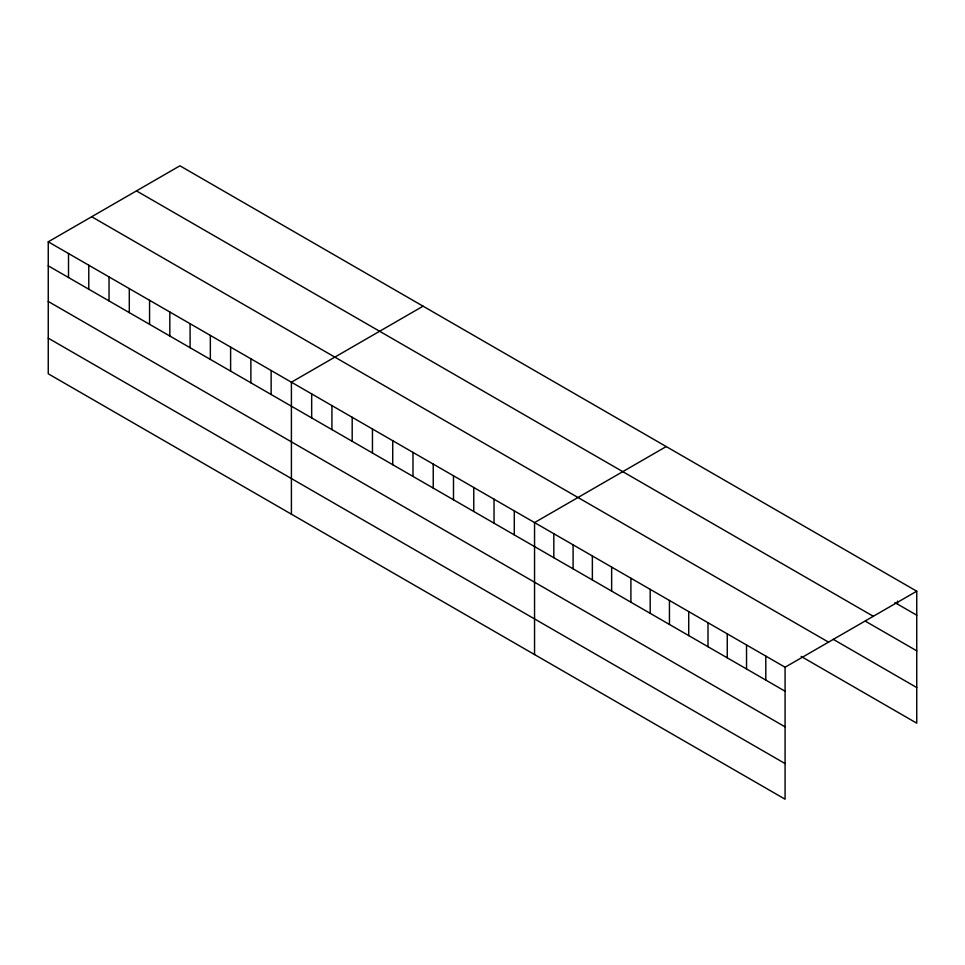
<?xml version="1.0" encoding="UTF-8"?>
<svg xmlns="http://www.w3.org/2000/svg" width="965" height="965" viewBox="0 0 965 965"><rect width="100%" height="100%" fill="white"/><g stroke="black" fill="none" stroke-linecap="round" stroke-linejoin="round"><path stroke-width="1.45" d="M785.076 726.85L785.076 667.225L48.25 241.817L48.25 373.793L785.076 799.201L785.076 726.85L48.25 301.454M801.131 656.417L916.75 723.183L916.75 591.207L179.924 165.799L48.25 241.817M423.08 306.182L291.406 382.2L291.406 514.176M666.224 446.566L534.55 522.584L534.55 654.559M785.076 667.225L916.75 591.207M894.905 602.594L916.75 615.2M136.475 190.889L873.301 616.285M865.364 621.171L916.75 650.832M833.241 639.337L916.75 687.55M91.699 216.739L828.525 642.135M48.25 265.821L785.076 691.217M48.25 338.16L785.076 763.568M897.474 601.074L897.474 604.078M765.8 656.103L765.8 680.096M746.536 644.97L746.536 668.974M727.26 633.848L727.26 657.841M707.996 622.727L707.996 646.719M688.721 611.593L688.721 635.597M669.445 600.471L669.445 624.464M650.181 589.338L650.181 613.342M630.905 578.216L630.905 602.22M611.641 567.094L611.641 591.087M592.365 555.961L592.365 579.965M573.101 544.839L573.101 568.843M553.826 533.717L553.826 557.71M514.297 510.895L514.297 534.887M494.032 499.195L494.032 523.187M473.767 487.494L473.767 511.486M453.502 475.793L453.502 499.798M433.237 464.093L433.237 488.097M412.984 452.392L412.984 476.396M392.719 440.703L392.719 464.696M372.454 429.003L372.454 452.995M352.189 417.302L352.189 441.294M331.924 405.602L331.924 429.606M311.671 393.901L311.671 417.905M271.141 370.512L271.141 394.504M250.876 358.811L250.876 382.803M230.611 347.111L230.611 371.103M210.346 335.41L210.346 359.414M190.093 323.709L190.093 347.714M169.828 312.009L169.828 336.013M149.563 300.32L149.563 324.312M129.298 288.619L129.298 312.612M109.033 276.919L109.033 300.911M88.78 265.218L88.78 289.223M68.515 253.518L68.515 277.522"/></g></svg>
